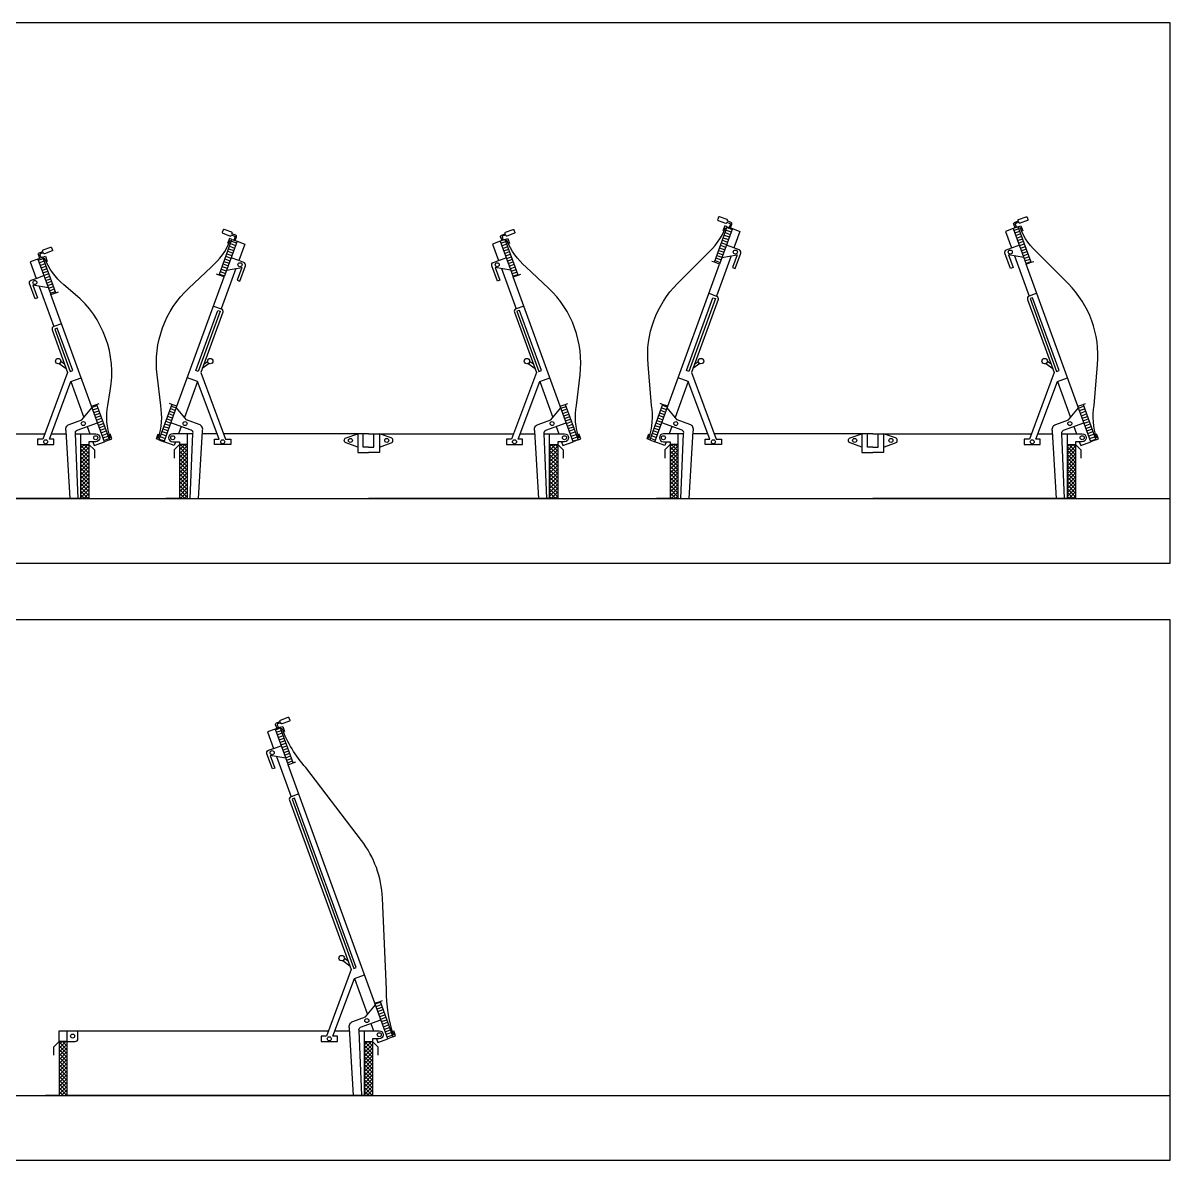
# Model space of a CAD drawing. Header units: inches. Extents: x 0 to 790, y 0 to 327.
# Drawn here: x 578.2 to 790.5, y 0 to 210.5 of the extents above; entities that cross this region are included whole.
import ezdxf

# ---------------------------------------------------------------- set-up
doc = ezdxf.new("R2010")
doc.units = ezdxf.units.IN
doc.header["$MEASUREMENT"] = 0
for name, color, linetype in [('FINE', 70, 'Continuous'), ('HATCH', 170, 'Continuous'), ('THIN', 151, 'Continuous')]:
    doc.layers.add(name, color=color, linetype=linetype)
pattern_1 = [(20, (-641.37074, -11.94957), (-0.17101007, 0.4698463), [])]
pattern_2 = [(45, (-641.37074, -11.94957), (-0.3535534, 0.3535534), []), (135, (-641.37074, -11.94957), (-0.3535534, -0.3535534), [])]
pattern_3 = [(20, (-588.89573, -122.47867), (-0.17101007, 0.4698463), [])]
pattern_4 = [(340, (-588.89573, -122.47867), (0.17101007, 0.4698463), [])]
pattern_5 = [(45, (-588.89573, -122.47867), (-0.3535534, 0.3535534), []), (135, (-588.89573, -122.47867), (-0.3535534, -0.3535534), [])]
pattern_6 = [(20, (-675.6488, -122.47867), (-0.17101007, 0.4698463), [])]
pattern_7 = [(340, (-675.6488, -122.47867), (0.17101007, 0.4698463), [])]
pattern_8 = [(45, (-675.6488, -122.47867), (-0.3535534, 0.3535534), []), (135, (-675.6488, -122.47867), (-0.3535534, -0.3535534), [])]
pattern_9 = [(20, (-771.458, -122.47867), (-0.17101007, 0.4698463), [])]
pattern_10 = [(340, (-771.458, -122.47867), (0.17101007, 0.4698463), [])]
pattern_11 = [(45, (-771.458, -122.47867), (-0.3535534, 0.3535534), []), (135, (-771.458, -122.47867), (-0.3535534, -0.3535534), [])]

# ---------------------------------------------------------------- blocks, each defined once
blk = doc.blocks.new('AecDtl_rhatchc4')
at = {"layer": 'HATCH'}
h = blk.add_hatch(dxfattribs=at)
h.set_pattern_fill('ANSI31', color=256, scale=4, angle=335, style=0)
h.set_pattern_definition(pattern_1)
h.paths.add_polyline_path([(-15.57, 68.17), (-16.51, 67.82), (-14.12, 61.25), (-13.18, 61.59)])
h = blk.add_hatch(dxfattribs=at)
h.set_pattern_fill('ANSI31', color=256, scale=4, angle=335, style=0)
h.set_pattern_definition(pattern_1)
h.paths.add_polyline_path([(2.9, 17.42), (1.96, 17.08), (4.35, 10.5), (5.29, 10.84)])
h = blk.add_hatch(dxfattribs=at)
h.set_pattern_fill('ANSI37', color=256, scale=4, style=0)
h.set_pattern_definition(pattern_2)
h.paths.add_polyline_path([(-55, 10), (-56.5, 10), (-56.5, 0), (-55, 0)])
h = blk.add_hatch(dxfattribs=at)
h.set_pattern_fill('ANSI37', color=256, scale=4, style=0)
h.set_pattern_definition(pattern_2)
h.paths.add_polyline_path([(1.5, 10), (0, 10), (0, 0), (1.5, 0)])
at = {"layer": 'FINE'}
for points in [[(-16.16, 67.95), (-16.42, 68.66, -0.414214), (-16.27, 68.98), (-15.56, 69.23), (-15.6, 69.35, -0.414214), (-15.53, 69.51), (-14.12, 70.02, -0.414214), (-13.96, 69.95), (-13.79, 69.48, -0.414214), (-13.86, 69.32), (-15.27, 68.81, -0.414214), (-15.43, 68.88), (-15.48, 69), (-16.06, 68.79, 0.414214), (-16.14, 68.63), (-15.92, 68.04)], [(-4, 24.98), (-2.7, 24.04, 0.414214)]]:
    blk.add_lwpolyline(points, format="xyb", dxfattribs=at)
for points in [[(-1.98, 23.51), (-1.51, 23.68), (-12.92, 55.03), (-13.39, 54.86), (-1.98, 23.51)], [(-3.01, 24.88), (-3.7, 25.38)]]:
    blk.add_lwpolyline(points, dxfattribs=at)
for centre, radius in [((-17.06, 63.48), 0.375), ((-4.2, 25.44), 0.5), ((0.46, 13.88), 0.375), ((-54, 11), 0.375), ((-6.5, 10.5), 0.375), ((2.75, 11.25), 0.375)]:
    blk.add_circle(centre, radius, dxfattribs=at)
at = {"layer": 'THIN'}
for points in [[(-14.12, 61.25), (-13.18, 61.59), (-15.57, 68.17), (-16.51, 67.82)], [(4.35, 10.5), (1.96, 17.08), (2.9, 17.42), (5.29, 10.84)], [(-55, 0), (-55, 10), (-56.5, 10), (-56.5, 0)], [(0, 0), (0, 10), (1.5, 10), (1.5, 0)]]:
    blk.add_lwpolyline(points, close=True, dxfattribs=at)
for points in [[(-15.57, 68.17), (-15.1, 68.34), (-14.76, 67.4)], [(-16.51, 67.82), (-17.92, 67.31)], [(-17.92, 67.31), (-16.81, 64.26)], [(-16.27, 62.77), (-13.56, 55.33)], [(-13.18, 61.59), (-12.71, 61.76)], [(1.96, 17.08), (-14.12, 61.25)], [(-1.84, 21.66), (0.58, 15.02)], [(2.9, 17.42), (3.37, 17.59)], [(1.19, 13.34), (1.68, 12)], [(-57.5, 7.5), (-57.5, 9), (-56.5, 10), (-56.5, 12), (-6.66, 12)], [(-55, 10), (-55, 12)], [(-5.45, 12), (-2.71, 12)], [(0, 10), (0, 12)], [(5.29, 10.84), (5.76, 11.02), (5.42, 11.96)], [(2.22, 10.5), (2.47, 9.82)], [(2.47, 9.82), (4.35, 10.5)], [(-56.5, 0), (-59, 0)], [(0, 0), (-55, 0)], [(1.5, 0), (4, 0)]]:
    blk.add_lwpolyline(points, dxfattribs=at)
for points in [[(5.44, 11.17, -0.090393), (4.12, 19.6), (3.35, 36.55, 0.153032), (-0.54, 47.23), (-10.85, 60.71, -0.090393), (-15.25, 68.02)], [(-14.56, 62.47), (-17.41, 62.98), (-16.55, 60.63), (-17.02, 60.46), (-18.05, 63.27, -0.414214), (-17.75, 63.92), (-16.81, 64.26), (-15.4, 64.77)], [(-12.15, 55.84), (-13.56, 55.33, 0.414214), (-13.86, 54.69), (-2.45, 23.34), (-7.03, 11), (-8, 11), (-8, 10), (-5, 10), (-5, 11), (-5.83, 11), (-1.84, 21.66), (0.04, 22.34)], [(-2, 0), (-2.74, 12.44, -0.414214), (-2.14, 13.73), (0.21, 14.58), (2.06, 16.79)], [(-0.5, 0), (-0.99, 12.02, -0.414214), (-0.69, 12.66), (3.07, 14.03)], [(-55, 10), (-53.5, 10, 0.414214), (-53, 10.5), (-53, 12)], [(-0.99, 12), (2.75, 12, -1), (2.75, 10.5), (1.5, 10.5), (1.5, 10), (2.5, 9), (2.5, 7.5)]]:
    blk.add_lwpolyline(points, format="xyb", dxfattribs=at)
blk = doc.blocks.new('AecDtl_rhatchd3')
at = {"layer": 'HATCH'}
h = blk.add_hatch(dxfattribs=at)
h.set_pattern_fill('ANSI31', color=256, scale=4, angle=295, style=0)
h.set_pattern_definition(pattern_4)
h.paths.add_polyline_path([(-52.04, 44.33), (-52.98, 44.67), (-55.37, 38.1), (-54.43, 37.75)])
h = blk.add_hatch(dxfattribs=at)
h.set_pattern_fill('ANSI31', color=256, scale=4, angle=335, style=0)
h.set_pattern_definition(pattern_3)
h.paths.add_polyline_path([(-7.02, 44.67), (-7.96, 44.33), (-5.57, 37.75), (-4.63, 38.1)])
h = blk.add_hatch(dxfattribs=at)
h.set_pattern_fill('ANSI31', color=256, scale=4, angle=295, style=0)
h.set_pattern_definition(pattern_4)
h.paths.add_polyline_path([(-61.96, 17.08), (-62.9, 17.42), (-65.29, 10.84), (-64.35, 10.5)])
h = blk.add_hatch(dxfattribs=at)
h.set_pattern_fill('ANSI31', color=256, scale=4, angle=335, style=0)
h.set_pattern_definition(pattern_3)
h.paths.add_polyline_path([(2.9, 17.42), (1.96, 17.08), (4.35, 10.5), (5.29, 10.84)])
h = blk.add_hatch(dxfattribs=at)
h.set_pattern_fill('ANSI37', color=256, scale=4, style=0)
h.set_pattern_definition(pattern_5)
h.paths.add_polyline_path([(-60, 10), (-61.5, 10), (-61.5, 0), (-60, 0)])
h = blk.add_hatch(dxfattribs=at)
h.set_pattern_fill('ANSI37', color=256, scale=4, style=0)
h.set_pattern_definition(pattern_5)
h.paths.add_polyline_path([(1.5, 10), (0, 10), (0, 0), (1.5, 0)])
at = {"layer": 'FINE'}
for points in [[(-52.39, 44.46), (-52.14, 45.16, 0.414214), (-52.28, 45.49), (-52.99, 45.74), (-52.95, 45.86, 0.414214), (-53.02, 46.02), (-54.43, 46.53, 0.414214), (-54.59, 46.46), (-54.76, 45.99, 0.414214), (-54.69, 45.83), (-53.28, 45.31, 0.414214), (-53.12, 45.39), (-53.07, 45.51), (-52.49, 45.29, -0.414214), (-52.41, 45.13), (-52.63, 44.55)], [(-7.61, 44.46), (-7.86, 45.16, -0.414214), (-7.72, 45.49), (-7.01, 45.74), (-7.05, 45.86, -0.414214), (-6.98, 46.02), (-5.57, 46.53, -0.414214), (-5.41, 46.46), (-5.24, 45.99, -0.414214), (-5.31, 45.83), (-6.72, 45.31, -0.414214), (-6.88, 45.39), (-6.93, 45.51), (-7.51, 45.29, 0.414214), (-7.59, 45.13), (-7.37, 44.55)], [(-56, 24.98), (-57.3, 24.04, -0.414214)], [(-4, 24.98), (-2.7, 24.04, 0.414214)]]:
    blk.add_lwpolyline(points, format="xyb", dxfattribs=at)
for points in [[(-58.02, 23.51), (-58.49, 23.68), (-55.63, 31.54), (-55.16, 31.37), (-58.02, 23.51)], [(-1.98, 23.51), (-1.51, 23.68), (-4.37, 31.54), (-4.84, 31.37), (-1.98, 23.51)], [(-56.99, 24.88), (-56.3, 25.38)], [(-3.01, 24.88), (-3.7, 25.38)]]:
    blk.add_lwpolyline(points, dxfattribs=at)
for centre, radius in [((-51.49, 39.99), 0.375), ((-8.51, 39.99), 0.375), ((-55.8, 25.44), 0.5), ((-4.2, 25.44), 0.5), ((-60.46, 13.88), 0.375), ((0.46, 13.88), 0.375), ((-62.75, 11.25), 0.375), ((-53.5, 10.5), 0.375), ((-33.36, 10.75), 0.375), ((-26.64, 10.75), 0.375), ((-6.5, 10.5), 0.375), ((2.75, 11.25), 0.375)]:
    blk.add_circle(centre, radius, dxfattribs=at)
at = {"layer": 'THIN'}
for points in [[(-54.43, 37.75), (-55.37, 38.1), (-52.98, 44.67), (-52.04, 44.33)], [(-5.57, 37.75), (-4.63, 38.1), (-7.02, 44.67), (-7.96, 44.33)], [(-64.35, 10.5), (-61.96, 17.08), (-62.9, 17.42), (-65.29, 10.84)], [(4.35, 10.5), (1.96, 17.08), (2.9, 17.42), (5.29, 10.84)], [(-60, 0), (-60, 10), (-61.5, 10), (-61.5, 0)], [(0, 0), (0, 10), (1.5, 10), (1.5, 0)]]:
    blk.add_lwpolyline(points, close=True, dxfattribs=at)
for points in [[(-52.98, 44.67), (-53.45, 44.84), (-53.79, 43.91)], [(-7.02, 44.67), (-6.55, 44.84), (-6.21, 43.91)], [(-52.04, 44.33), (-50.63, 43.82)], [(-50.63, 43.82), (-51.74, 40.76)], [(-7.96, 44.33), (-9.37, 43.82)], [(-9.37, 43.82), (-8.26, 40.76)], [(-55.37, 38.1), (-55.84, 38.27)], [(-52.28, 39.28), (-54.99, 31.84)], [(-7.72, 39.28), (-5.01, 31.84)], [(-4.63, 38.1), (-4.16, 38.27)], [(-61.96, 17.08), (-54.43, 37.75)], [(1.96, 17.08), (-5.57, 37.75)], [(-58.16, 21.66), (-60.58, 15.02)], [(-1.84, 21.66), (0.58, 15.02)], [(-62.9, 17.42), (-63.37, 17.59)], [(2.9, 17.42), (3.37, 17.59)], [(-61.19, 13.34), (-61.68, 12)], [(1.19, 13.34), (1.68, 12)], [(-65.29, 10.84), (-65.76, 11.02), (-65.42, 11.96)], [(-60, 10), (-60, 12)], [(-54.55, 12), (-57.29, 12)], [(-30, 12), (-53.34, 12)], [(-30, 9.5), (-31, 9.5), (-31, 12), (-32, 12), (-32, 8.5), (-30, 8.5)], [(-30, 12), (-6.66, 12)], [(-30, 9.5), (-29, 9.5), (-29, 12), (-28, 12), (-28, 8.5), (-30, 8.5)], [(-5.45, 12), (-2.71, 12)], [(0, 10), (0, 12)], [(5.29, 10.84), (5.76, 11.02), (5.42, 11.96)], [(-62.47, 9.82), (-64.35, 10.5)], [(-62.22, 10.5), (-62.47, 9.82)], [(2.22, 10.5), (2.47, 9.82)], [(2.47, 9.82), (4.35, 10.5)], [(-61.5, 0), (-64, 0)], [(-60, 0), (-30, 0)], [(0, 0), (-30, 0)], [(1.5, 0), (4, 0)]]:
    blk.add_lwpolyline(points, dxfattribs=at)
for points in [[(-65.44, 11.17, 0.126466), (-64.97, 17.25), (-65.45, 19.95, -0.267949), (-58.95, 37.8), (-56.85, 39.56, 0.126466), (-53.3, 44.52)], [(5.44, 11.17, -0.126466), (4.97, 17.25), (5.45, 19.95, 0.267949), (-1.05, 37.8), (-3.15, 39.56, -0.126466), (-6.7, 44.52)], [(-53.99, 38.98), (-51.14, 39.48), (-52, 37.13), (-51.53, 36.96), (-50.5, 39.78, 0.414214), (-50.8, 40.42), (-51.74, 40.76), (-53.15, 41.28)], [(-6.01, 38.98), (-8.86, 39.48), (-8, 37.13), (-8.47, 36.96), (-9.5, 39.78, -0.414214), (-9.2, 40.42), (-8.26, 40.76), (-6.85, 41.28)], [(-56.4, 32.35), (-54.99, 31.84, -0.414214), (-54.69, 31.2), (-57.55, 23.34), (-52.97, 11), (-52, 11), (-52, 10), (-55, 10), (-55, 11), (-54.17, 11), (-58.16, 21.66), (-60.04, 22.34)], [(-3.6, 32.35), (-5.01, 31.84, 0.414214), (-5.31, 31.2), (-2.45, 23.34), (-7.03, 11), (-8, 11), (-8, 10), (-5, 10), (-5, 11), (-5.83, 11), (-1.84, 21.66), (0.04, 22.34)], [(-58, 0), (-57.26, 12.44, 0.414214), (-57.86, 13.73), (-60.21, 14.58), (-62.06, 16.79)], [(-2, 0), (-2.74, 12.44, -0.414214), (-2.14, 13.73), (0.21, 14.58), (2.06, 16.79)], [(-59.5, 0), (-59.01, 12.02, 0.414214), (-59.31, 12.66), (-63.07, 14.03)], [(-0.5, 0), (-0.99, 12.02, -0.414214), (-0.69, 12.66), (3.07, 14.03)], [(-59.01, 12), (-62.75, 12, 1), (-62.75, 10.5), (-61.5, 10.5), (-61.5, 10), (-62.5, 9), (-62.5, 7.5)], [(-32, 9.5), (-34.18, 10.28, -0.704719), (-34.18, 11.22), (-32, 12)], [(-28, 9.5), (-25.82, 10.28, 0.704719), (-25.82, 11.22), (-28, 12)], [(-0.99, 12), (2.75, 12, -1), (2.75, 10.5), (1.5, 10.5), (1.5, 10), (2.5, 9), (2.5, 7.5)]]:
    blk.add_lwpolyline(points, format="xyb", dxfattribs=at)
blk = doc.blocks.new('AecDtl_rhatchd4')
at = {"layer": 'HATCH'}
h = blk.add_hatch(dxfattribs=at)
h.set_pattern_fill('ANSI31', color=256, scale=4, angle=295, style=0)
h.set_pattern_definition(pattern_7)
h.paths.add_polyline_path([(-57.84, 47.62), (-58.78, 47.96), (-61.18, 41.38), (-60.24, 41.04)])
h = blk.add_hatch(dxfattribs=at)
h.set_pattern_fill('ANSI31', color=256, scale=4, angle=335, style=0)
h.set_pattern_definition(pattern_6)
h.paths.add_polyline_path([(-8.22, 47.96), (-9.16, 47.62), (-6.76, 41.04), (-5.82, 41.38)])
h = blk.add_hatch(dxfattribs=at)
h.set_pattern_fill('ANSI31', color=256, scale=4, angle=295, style=0)
h.set_pattern_definition(pattern_7)
h.paths.add_polyline_path([(-68.96, 17.08), (-69.9, 17.42), (-72.29, 10.84), (-71.35, 10.5)])
h = blk.add_hatch(dxfattribs=at)
h.set_pattern_fill('ANSI31', color=256, scale=4, angle=335, style=0)
h.set_pattern_definition(pattern_6)
h.paths.add_polyline_path([(2.9, 17.42), (1.96, 17.08), (4.35, 10.5), (5.29, 10.84)])
h = blk.add_hatch(dxfattribs=at)
h.set_pattern_fill('ANSI37', color=256, scale=4, style=0)
h.set_pattern_definition(pattern_8)
h.paths.add_polyline_path([(-67, 10), (-68.5, 10), (-68.5, 0), (-67, 0)])
h = blk.add_hatch(dxfattribs=at)
h.set_pattern_fill('ANSI37', color=256, scale=4, style=0)
h.set_pattern_definition(pattern_8)
h.paths.add_polyline_path([(1.5, 10), (0, 10), (0, 0), (1.5, 0)])
at = {"layer": 'FINE'}
for points in [[(-58.19, 47.75), (-57.94, 48.45, 0.414214), (-58.09, 48.77), (-58.79, 49.03), (-58.75, 49.15, 0.414214), (-58.82, 49.31), (-60.23, 49.82, 0.414214), (-60.39, 49.75), (-60.57, 49.28, 0.414214), (-60.49, 49.12), (-59.08, 48.6, 0.414214), (-58.92, 48.68), (-58.88, 48.8), (-58.29, 48.58, -0.414214), (-58.22, 48.42), (-58.43, 47.83)], [(-8.81, 47.75), (-9.06, 48.45, -0.414214), (-8.91, 48.77), (-8.21, 49.03), (-8.25, 49.15, -0.414214), (-8.18, 49.31), (-6.77, 49.82, -0.414214), (-6.61, 49.75), (-6.43, 49.28, -0.414214), (-6.51, 49.12), (-7.92, 48.6, -0.414214), (-8.08, 48.68), (-8.12, 48.8), (-8.71, 48.58, 0.414214), (-8.78, 48.42), (-8.57, 47.83)], [(-63, 24.98), (-64.3, 24.04, -0.414214)], [(-4, 24.98), (-2.7, 24.04, 0.414214)]]:
    blk.add_lwpolyline(points, format="xyb", dxfattribs=at)
for points in [[(-65.02, 23.51), (-65.49, 23.68), (-61.43, 34.83), (-60.96, 34.66), (-65.02, 23.51)], [(-1.98, 23.51), (-1.51, 23.68), (-5.57, 34.83), (-6.04, 34.66), (-1.98, 23.51)], [(-63.99, 24.88), (-63.3, 25.38)], [(-3.01, 24.88), (-3.7, 25.38)]]:
    blk.add_lwpolyline(points, dxfattribs=at)
for centre, radius in [((-57.3, 43.28), 0.375), ((-9.7, 43.28), 0.375), ((-62.8, 25.44), 0.5), ((-4.2, 25.44), 0.5), ((-67.46, 13.88), 0.375), ((0.46, 13.88), 0.375), ((-69.75, 11.25), 0.375), ((-60.5, 10.5), 0.375), ((-36.86, 10.75), 0.375), ((-30.14, 10.75), 0.375), ((-6.5, 10.5), 0.375), ((2.75, 11.25), 0.375)]:
    blk.add_circle(centre, radius, dxfattribs=at)
at = {"layer": 'THIN'}
for points in [[(-72.44, 11.17, 0.126466), (-71.97, 17.25), (-72.64, 22.9, -0.237413), (-66.79, 38.95), (-62.65, 42.85, 0.126466), (-59.1, 47.81)], [(5.44, 11.17, -0.126466), (4.97, 17.25), (5.64, 22.9, 0.237413), (-0.21, 38.95), (-4.35, 42.85, -0.126466), (-7.9, 47.81)], [(-59.79, 42.27), (-56.95, 42.77), (-57.8, 40.42), (-57.33, 40.25), (-56.31, 43.07, 0.414214), (-56.6, 43.71), (-57.54, 44.05), (-58.95, 44.57)], [(-7.21, 42.27), (-10.05, 42.77), (-9.2, 40.42), (-9.67, 40.25), (-10.69, 43.07, -0.414214), (-10.4, 43.71), (-9.46, 44.05), (-8.05, 44.57)], [(-62.2, 35.64), (-60.79, 35.13, -0.414214), (-60.49, 34.49), (-64.55, 23.34), (-59.97, 11), (-59, 11), (-59, 10), (-62, 10), (-62, 11), (-61.17, 11), (-65.16, 21.66), (-67.04, 22.34)], [(-4.8, 35.64), (-6.21, 35.13, 0.414214), (-6.51, 34.49), (-2.45, 23.34), (-7.03, 11), (-8, 11), (-8, 10), (-5, 10), (-5, 11), (-5.83, 11), (-1.84, 21.66), (0.04, 22.34)], [(-65, 0), (-64.26, 12.44, 0.414214), (-64.86, 13.73), (-67.21, 14.58), (-69.06, 16.79)], [(-2, 0), (-2.74, 12.44, -0.414214), (-2.14, 13.73), (0.21, 14.58), (2.06, 16.79)], [(-66.5, 0), (-66.01, 12.02, 0.414214), (-66.31, 12.66), (-70.07, 14.03)], [(-0.5, 0), (-0.99, 12.02, -0.414214), (-0.69, 12.66), (3.07, 14.03)], [(-66.01, 12), (-69.75, 12, 1), (-69.75, 10.5), (-68.5, 10.5), (-68.5, 10), (-69.5, 9), (-69.5, 7.5)], [(-35.5, 9.5), (-37.68, 10.28, -0.704719), (-37.68, 11.22), (-35.5, 12)], [(-31.5, 9.5), (-29.32, 10.28, 0.704719), (-29.32, 11.22), (-31.5, 12)], [(-0.99, 12), (2.75, 12, -1), (2.75, 10.5), (1.5, 10.5), (1.5, 10), (2.5, 9), (2.5, 7.5)]]:
    blk.add_lwpolyline(points, format="xyb", dxfattribs=at)
for points in [[(-60.24, 41.04), (-61.18, 41.38), (-58.78, 47.96), (-57.84, 47.62)], [(-6.76, 41.04), (-5.82, 41.38), (-8.22, 47.96), (-9.16, 47.62)], [(-71.35, 10.5), (-68.96, 17.08), (-69.9, 17.42), (-72.29, 10.84)], [(4.35, 10.5), (1.96, 17.08), (2.9, 17.42), (5.29, 10.84)], [(-67, 0), (-67, 10), (-68.5, 10), (-68.5, 0)], [(0, 0), (0, 10), (1.5, 10), (1.5, 0)]]:
    blk.add_lwpolyline(points, close=True, dxfattribs=at)
for points in [[(-58.78, 47.96), (-59.25, 48.13), (-59.59, 47.19)], [(-57.84, 47.62), (-56.43, 47.11)], [(-56.43, 47.11), (-57.54, 44.05)], [(-9.16, 47.62), (-10.57, 47.11)], [(-10.57, 47.11), (-9.46, 44.05)], [(-8.22, 47.96), (-7.75, 48.13), (-7.41, 47.19)], [(-58.08, 42.57), (-60.79, 35.13)], [(-8.92, 42.57), (-6.21, 35.13)], [(-68.96, 17.08), (-60.24, 41.04)], [(-61.18, 41.38), (-61.65, 41.56)], [(1.96, 17.08), (-6.76, 41.04)], [(-5.82, 41.38), (-5.35, 41.56)], [(-65.16, 21.66), (-67.58, 15.02)], [(-1.84, 21.66), (0.58, 15.02)], [(-69.9, 17.42), (-70.37, 17.59)], [(2.9, 17.42), (3.37, 17.59)], [(-68.19, 13.34), (-68.68, 12)], [(1.19, 13.34), (1.68, 12)], [(-72.29, 10.84), (-72.76, 11.02), (-72.42, 11.96)], [(-67, 10), (-67, 12)], [(-61.55, 12), (-64.29, 12)], [(-33.5, 12), (-60.34, 12)], [(-33.5, 9.5), (-34.5, 9.5), (-34.5, 12), (-35.5, 12), (-35.5, 8.5), (-33.5, 8.5)], [(-33.5, 12), (-6.66, 12)], [(-33.5, 9.5), (-32.5, 9.5), (-32.5, 12), (-31.5, 12), (-31.5, 8.5), (-33.5, 8.5)], [(-5.45, 12), (-2.71, 12)], [(0, 10), (0, 12)], [(5.29, 10.84), (5.76, 11.02), (5.42, 11.96)], [(-69.47, 9.82), (-71.35, 10.5)], [(-69.22, 10.5), (-69.47, 9.82)], [(2.22, 10.5), (2.47, 9.82)], [(2.47, 9.82), (4.35, 10.5)], [(-68.5, 0), (-71, 0)], [(-67, 0), (-33.5, 0)], [(0, 0), (-33.5, 0)], [(1.5, 0), (4, 0)]]:
    blk.add_lwpolyline(points, dxfattribs=at)
blk = doc.blocks.new('AecDtl_rhatchd5')
at = {"layer": 'HATCH'}
h = blk.add_hatch(dxfattribs=at)
h.set_pattern_fill('ANSI31', color=256, scale=4, angle=295, style=0)
h.set_pattern_definition(pattern_10)
h.paths.add_polyline_path([(-61.99, 49.97), (-62.93, 50.31), (-65.32, 43.73), (-64.38, 43.39)])
h = blk.add_hatch(dxfattribs=at)
h.set_pattern_fill('ANSI31', color=256, scale=4, angle=335, style=0)
h.set_pattern_definition(pattern_9)
h.paths.add_polyline_path([(-9.07, 50.31), (-10.01, 49.97), (-7.62, 43.39), (-6.68, 43.73)])
h = blk.add_hatch(dxfattribs=at)
h.set_pattern_fill('ANSI31', color=256, scale=4, angle=295, style=0)
h.set_pattern_definition(pattern_10)
h.paths.add_polyline_path([(-73.96, 17.08), (-74.9, 17.42), (-77.29, 10.84), (-76.35, 10.5)])
h = blk.add_hatch(dxfattribs=at)
h.set_pattern_fill('ANSI31', color=256, scale=4, angle=335, style=0)
h.set_pattern_definition(pattern_9)
h.paths.add_polyline_path([(2.9, 17.42), (1.96, 17.08), (4.35, 10.5), (5.29, 10.84)])
h = blk.add_hatch(dxfattribs=at)
h.set_pattern_fill('ANSI37', color=256, scale=4, style=0)
h.set_pattern_definition(pattern_11)
h.paths.add_polyline_path([(-72, 10), (-73.5, 10), (-73.5, 0), (-72, 0)])
h = blk.add_hatch(dxfattribs=at)
h.set_pattern_fill('ANSI37', color=256, scale=4, style=0)
h.set_pattern_definition(pattern_11)
h.paths.add_polyline_path([(1.5, 10), (0, 10), (0, 0), (1.5, 0)])
at = {"layer": 'FINE'}
for points in [[(-62.34, 50.1), (-62.08, 50.8, 0.414214), (-62.23, 51.12), (-62.94, 51.38), (-62.89, 51.5, 0.414214), (-62.97, 51.66), (-64.38, 52.17, 0.414214), (-64.54, 52.1), (-64.71, 51.63, 0.414214), (-64.64, 51.47), (-63.23, 50.95, 0.414214), (-63.07, 51.03), (-63.02, 51.15), (-62.44, 50.93, -0.414214), (-62.36, 50.77), (-62.57, 50.18)], [(-9.66, 50.1), (-9.92, 50.8, -0.414214), (-9.77, 51.12), (-9.06, 51.38), (-9.11, 51.5, -0.414214), (-9.03, 51.66), (-7.62, 52.17, -0.414214), (-7.46, 52.1), (-7.29, 51.63, -0.414214), (-7.36, 51.47), (-8.77, 50.95, -0.414214), (-8.93, 51.03), (-8.98, 51.15), (-9.56, 50.93, 0.414214), (-9.64, 50.77), (-9.43, 50.18)], [(-68, 24.98), (-69.3, 24.04, -0.414214)], [(-4, 24.98), (-2.7, 24.04, 0.414214)]]:
    blk.add_lwpolyline(points, format="xyb", dxfattribs=at)
for points in [[(-70.02, 23.51), (-70.49, 23.68), (-65.58, 37.18), (-65.11, 37.01), (-70.02, 23.51)], [(-1.98, 23.51), (-1.51, 23.68), (-6.42, 37.18), (-6.89, 37.01), (-1.98, 23.51)], [(-68.99, 24.88), (-68.3, 25.38)], [(-3.01, 24.88), (-3.7, 25.38)]]:
    blk.add_lwpolyline(points, dxfattribs=at)
for centre, radius in [((-61.44, 45.63), 0.375), ((-10.56, 45.63), 0.375), ((-67.8, 25.44), 0.5), ((-4.2, 25.44), 0.5), ((-72.46, 13.88), 0.375), ((0.46, 13.88), 0.375), ((-74.75, 11.25), 0.375), ((-65.5, 10.5), 0.375), ((-39.36, 10.75), 0.375), ((-32.64, 10.75), 0.375), ((-6.5, 10.5), 0.375), ((2.75, 11.25), 0.375)]:
    blk.add_circle(centre, radius, dxfattribs=at)
at = {"layer": 'THIN'}
for points in [[(-77.44, 11.17, 0.126466), (-76.97, 17.25), (-77.6, 24.84, -0.219361), (-72.16, 39.79), (-66.8, 45.2, 0.126466), (-63.25, 50.16)], [(5.44, 11.17, -0.126466), (4.97, 17.25), (5.6, 24.84, 0.219361), (0.16, 39.79), (-5.2, 45.2, -0.126466), (-8.75, 50.16)], [(-63.93, 44.62), (-61.09, 45.12), (-61.95, 42.77), (-61.48, 42.6), (-60.45, 45.42, 0.414214), (-60.75, 46.06), (-61.69, 46.4), (-63.1, 46.92)], [(-8.07, 44.62), (-10.91, 45.12), (-10.05, 42.77), (-10.52, 42.6), (-11.55, 45.42, -0.414214), (-11.25, 46.06), (-10.31, 46.4), (-8.9, 46.92)], [(-66.35, 37.99), (-64.94, 37.48, -0.414214), (-64.64, 36.84), (-69.55, 23.34), (-64.97, 11), (-64, 11), (-64, 10), (-67, 10), (-67, 11), (-66.17, 11), (-70.16, 21.66), (-72.04, 22.34)], [(-5.65, 37.99), (-7.06, 37.48, 0.414214), (-7.36, 36.84), (-2.45, 23.34), (-7.03, 11), (-8, 11), (-8, 10), (-5, 10), (-5, 11), (-5.83, 11), (-1.84, 21.66), (0.04, 22.34)], [(-70, 0), (-69.26, 12.44, 0.414214), (-69.86, 13.73), (-72.21, 14.58), (-74.06, 16.79)], [(-2, 0), (-2.74, 12.44, -0.414214), (-2.14, 13.73), (0.21, 14.58), (2.06, 16.79)], [(-71.5, 0), (-71.01, 12.02, 0.414214), (-71.31, 12.66), (-75.07, 14.03)], [(-0.5, 0), (-0.99, 12.02, -0.414214), (-0.69, 12.66), (3.07, 14.03)], [(-71.01, 12), (-74.75, 12, 1), (-74.75, 10.5), (-73.5, 10.5), (-73.5, 10), (-74.5, 9), (-74.5, 7.5)], [(-38, 9.5), (-40.18, 10.28, -0.704719), (-40.18, 11.22), (-38, 12)], [(-34, 9.5), (-31.82, 10.28, 0.704719), (-31.82, 11.22), (-34, 12)], [(-0.99, 12), (2.75, 12, -1), (2.75, 10.5), (1.5, 10.5), (1.5, 10), (2.5, 9), (2.5, 7.5)]]:
    blk.add_lwpolyline(points, format="xyb", dxfattribs=at)
for points in [[(-64.38, 43.39), (-65.32, 43.73), (-62.93, 50.31), (-61.99, 49.97)], [(-7.62, 43.39), (-6.68, 43.73), (-9.07, 50.31), (-10.01, 49.97)], [(-76.35, 10.5), (-73.96, 17.08), (-74.9, 17.42), (-77.29, 10.84)], [(4.35, 10.5), (1.96, 17.08), (2.9, 17.42), (5.29, 10.84)], [(-72, 0), (-72, 10), (-73.5, 10), (-73.5, 0)], [(0, 0), (0, 10), (1.5, 10), (1.5, 0)]]:
    blk.add_lwpolyline(points, close=True, dxfattribs=at)
for points in [[(-62.93, 50.31), (-63.4, 50.48), (-63.74, 49.54)], [(-61.99, 49.97), (-60.58, 49.46)], [(-60.58, 49.46), (-61.69, 46.4)], [(-10.01, 49.97), (-11.42, 49.46)], [(-11.42, 49.46), (-10.31, 46.4)], [(-9.07, 50.31), (-8.6, 50.48), (-8.26, 49.54)], [(-62.23, 44.92), (-64.94, 37.48)], [(-9.77, 44.92), (-7.06, 37.48)], [(-73.96, 17.08), (-64.38, 43.39)], [(-65.32, 43.73), (-65.79, 43.91)], [(1.96, 17.08), (-7.62, 43.39)], [(-6.68, 43.73), (-6.21, 43.91)], [(-70.16, 21.66), (-72.58, 15.02)], [(-1.84, 21.66), (0.58, 15.02)], [(-74.9, 17.42), (-75.37, 17.59)], [(2.9, 17.42), (3.37, 17.59)], [(-73.19, 13.34), (-73.68, 12)], [(1.19, 13.34), (1.68, 12)], [(-77.29, 10.84), (-77.76, 11.02), (-77.42, 11.96)], [(-72, 10), (-72, 12)], [(-66.55, 12), (-69.29, 12)], [(-36, 12), (-65.34, 12)], [(-36, 9.5), (-37, 9.5), (-37, 12), (-38, 12), (-38, 8.5), (-36, 8.5)], [(-36, 12), (-6.66, 12)], [(-36, 9.5), (-35, 9.5), (-35, 12), (-34, 12), (-34, 8.5), (-36, 8.5)], [(-5.45, 12), (-2.71, 12)], [(0, 10), (0, 12)], [(5.29, 10.84), (5.76, 11.02), (5.42, 11.96)], [(-74.47, 9.82), (-76.35, 10.5)], [(-74.22, 10.5), (-74.47, 9.82)], [(2.22, 10.5), (2.47, 9.82)], [(2.47, 9.82), (4.35, 10.5)], [(-73.5, 0), (-76, 0)], [(-72, 0), (-36, 0)], [(0, 0), (-36, 0)], [(1.5, 0), (4, 0)]]:
    blk.add_lwpolyline(points, dxfattribs=at)

msp = doc.modelspace()

# ---------------------------------------------------------------- linework, layer by layer
for p, q in [((371.69, 122.48), (790.47, 122.48)), ((371.69, 11.95), (790.47, 11.95))]:
    msp.add_line(p, q)
for points in [[(371.69, 110.53), (790.47, 110.53), (790.47, 210.53), (371.69, 210.53)], [(371.69, 0), (790.47, 0), (790.47, 100), (371.69, 100)]]:
    msp.add_lwpolyline(points, close=True)

# ---------------------------------------------------------------- block references
for name, p in [('AecDtl_rhatchd5', (771.46, 122.48)), ('AecDtl_rhatchd4', (675.65, 122.48)), ('AecDtl_rhatchd3', (588.9, 122.48)), ('AecDtl_rhatchc4', (641.37, 11.95))]:
    msp.add_blockref(name, p)

doc.saveas('drawing.dxf')
